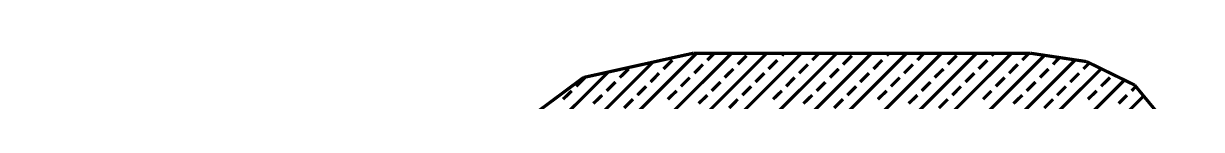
# Model space of a CAD drawing. Extents: x 2 to 176, y -19 to 159.
# Drawn here: x 112.24 to 113.631, y 120.324 to 120.382 of the extents above; entities that cross this region are included whole.
import ezdxf

# ---------------------------------------------------------------- set-up
doc = ezdxf.new("R2010")
doc.units = 0
doc.layers.add('BG_SILKSCREEN_TOP', color=7, linetype='CONTINUOUS')

msp = doc.modelspace()

# ---------------------------------------------------------------- linework, layer by layer
at = {"layer": 'BG_SILKSCREEN_TOP', "const_width": 0.00381}
for points in [[(110.989364, 118.252494), (113.11763, 120.380506)], [(110.989364, 118.211346), (113.158524, 120.380506)], [(110.989364, 118.169944), (113.20018, 120.380506)], [(110.989364, 118.128796), (113.241328, 120.380506)], [(110.989364, 118.087394), (113.28273, 120.380506)], [(110.989364, 118.046246), (113.323878, 120.380506)], [(110.989364, 118.00459), (113.36528, 120.380506)], [(110.989364, 118.335044), (113.034826, 120.380506)], [(110.989364, 118.293896), (113.075974, 120.380506)], [(110.989872, 117.96395), (113.406428, 120.380506)], [(110.993428, 117.926104), (113.44529, 120.377966)], [(110.997238, 117.888766), (113.481358, 120.372378)], [(113.030762, 120.380506), (112.901222, 120.351804)], [(112.99571, 120.361964), (113.006124, 120.372378)], [(113.42878, 120.380506), (113.030762, 120.380506)], [(113.047526, 120.372378), (113.055654, 120.380506)], [(113.08334, 120.367298), (113.093754, 120.377712)], [(113.119662, 120.361964), (113.130076, 120.372378)], [(113.13541, 120.377712), (113.13795, 120.380506)], [(113.171224, 120.372378), (113.179352, 120.380506)], [(113.207546, 120.367298), (113.21796, 120.377712)], [(113.243614, 120.361964), (113.253774, 120.372378)], [(113.259108, 120.377712), (113.261902, 120.380506)], [(113.29543, 120.372378), (113.30305, 120.380506)], [(113.331244, 120.367298), (113.341658, 120.377712)], [(113.367566, 120.361964), (113.37798, 120.372378)], [(113.382806, 120.377712), (113.385854, 120.380506)], [(113.419128, 120.372378), (113.427256, 120.380506)], [(113.495074, 120.3706), (113.42878, 120.380506)], [(113.45545, 120.367298), (113.46307, 120.375426)], [(111.005112, 117.854984), (113.512092, 120.361964)], [(112.268762, 119.655844), (112.98301, 120.369838)], [(112.944148, 120.351804), (112.954562, 120.361964)], [(113.032032, 120.356884), (113.042192, 120.367298)], [(113.067846, 120.351804), (113.07826, 120.361964)], [(113.15573, 120.356884), (113.166144, 120.367298)], [(113.192052, 120.351804), (113.202466, 120.361964)], [(113.279682, 120.356884), (113.290096, 120.367298)], [(113.31575, 120.351804), (113.326164, 120.361964)], [(113.403634, 120.356884), (113.413794, 120.367298)], [(113.439956, 120.351804), (113.450116, 120.361964)], [(113.491264, 120.361964), (113.498376, 120.369076)], [(113.551716, 120.342914), (113.495074, 120.3706)], [(111.01451, 117.823488), (113.539778, 120.348756)], [(112.509554, 119.937784), (112.930178, 120.3579)], [(112.901222, 120.351804), (112.795558, 120.273064)], [(112.892586, 120.34139), (112.903, 120.351804)], [(112.928654, 120.336056), (112.939068, 120.34647)], [(112.98047, 120.34647), (112.990376, 120.356884)], [(113.016284, 120.34139), (113.026698, 120.351804)], [(113.052606, 120.336056), (113.06302, 120.34647)], [(113.104168, 120.34647), (113.114582, 120.356884)], [(113.14049, 120.34139), (113.150396, 120.351804)], [(113.176558, 120.336056), (113.186718, 120.34647)], [(113.227866, 120.34647), (113.23828, 120.356884)], [(113.264188, 120.34139), (113.274602, 120.351804)], [(113.30051, 120.336056), (113.31067, 120.34647)], [(113.352072, 120.34647), (113.362486, 120.356884)], [(113.387886, 120.34139), (113.3983, 120.351804)], [(113.424208, 120.336056), (113.434622, 120.34647)], [(113.47577, 120.34647), (113.486184, 120.356884)], [(113.512092, 120.34139), (113.522506, 120.351804)], [(112.877092, 120.32615), (112.887506, 120.336056)], [(112.912906, 120.32107), (112.92332, 120.330976)], [(112.964976, 120.330976), (112.975136, 120.34139)], [(113.00079, 120.32615), (113.011204, 120.336056)], [(113.037112, 120.32107), (113.047526, 120.330976)], [(113.088674, 120.330976), (113.099088, 120.34139)], [(113.124996, 120.32615), (113.13541, 120.336056)], [(113.16081, 120.32107), (113.171224, 120.330976)], [(113.212626, 120.330976), (113.22304, 120.34139)], [(113.248694, 120.32615), (113.259108, 120.336056)], [(113.285016, 120.32107), (113.29543, 120.330976)], [(113.336578, 120.330976), (113.346738, 120.34139)], [(113.3729, 120.32615), (113.382806, 120.336056)], [(113.408714, 120.32107), (113.419128, 120.330976)], [(113.460276, 120.330976), (113.47069, 120.34139)], [(113.496598, 120.32615), (113.507012, 120.336056)], [(113.53292, 120.32107), (113.542826, 120.330976)], [(113.54816, 120.336056), (113.55324, 120.34139)], [(113.628678, 120.249442), (113.551716, 120.342914)], [(111.02467, 117.791992), (113.562384, 120.32996)], [(112.949228, 120.315736), (112.959642, 120.32615)], [(113.07318, 120.315736), (113.08334, 120.32615)], [(113.197132, 120.315736), (113.207546, 120.32615)], [(113.32083, 120.315736), (113.331244, 120.32615)], [(113.445036, 120.315736), (113.45545, 120.32615)]]:
    msp.add_lwpolyline(points, dxfattribs=at)

doc.saveas('drawing.dxf')
